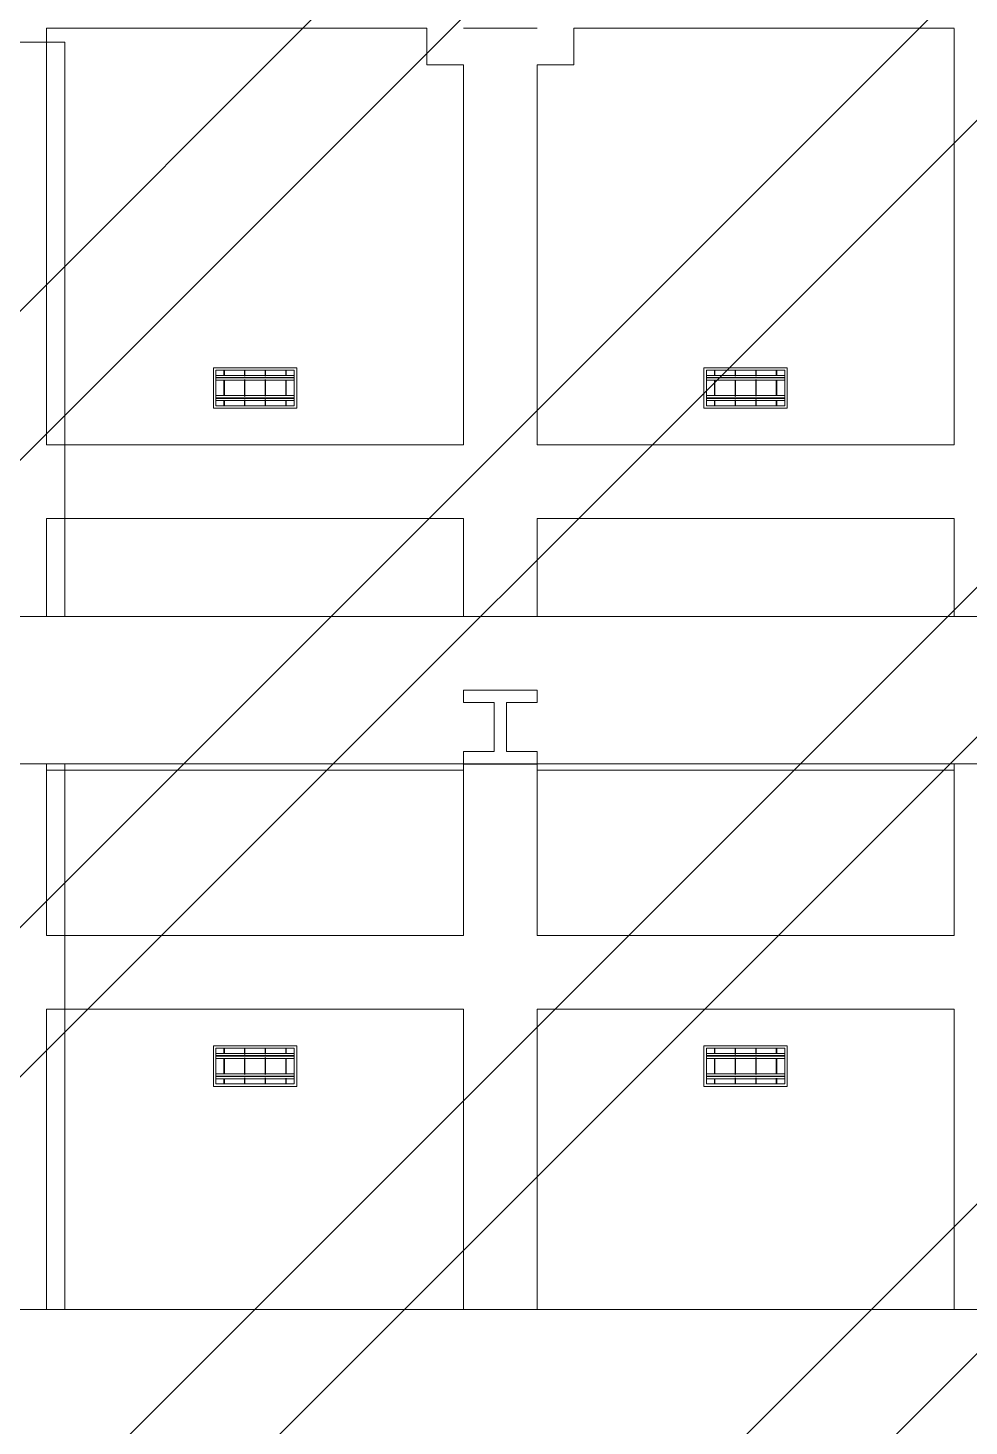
# Model space of a CAD drawing. Header units: millimetres. Extents: x -57519 to 497916, y -349472 to 446842.
# Drawn here: x 304802 to 308638, y 33857 to 39558 of the extents above; entities that cross this region are included whole.
import ezdxf

# ---------------------------------------------------------------- set-up
doc = ezdxf.new("R2010")
doc.units = ezdxf.units.MM
for name, color, linetype, lineweight in [('A-CLNG', 13, 'Continuous', 5), ('A-DETL-GENF', 92, 'Continuous', 5), ('A-FLOR', 192, 'Continuous', 5), ('A-GENM', 13, 'Continuous', 5), ('A-GLAZ-CURT', 52, 'Continuous', 20), ('E-LITE-EQPM', 33, 'Continuous', 5)]:
    doc.layers.add(name, color=color, linetype=linetype, lineweight=lineweight)

# ---------------------------------------------------------------- blocks, each defined once
blk = doc.blocks.new('System Panel - C4 Expanded Metal Mesh-16823586-SITE COVERAGE')
at = {"layer": 'A-GLAZ-CURT', "lineweight": 5}
for p, q in [((56114.3, 35857.5), (56114.3, 36531.5)), ((56114.3, 36531.5), (56189.3, 36531.5)), ((56189.3, 36531.5), (56114.3, 36531.5)), ((56114.3, 36531.5), (56114.3, 35857.5)), ((56189.3, 36531.5), (56954.3, 36531.5)), ((56954.3, 36531.5), (56189.3, 36531.5)), ((56954.3, 36531.5), (56964.3, 36531.5)), ((56964.3, 36531.5), (56954.3, 36531.5)), ((56964.3, 36531.5), (56974.3, 36531.5)), ((56974.3, 36531.5), (56964.3, 36531.5)), ((56974.3, 36531.5), (57664.3, 36531.5)), ((57664.3, 36531.5), (56974.3, 36531.5)), ((57664.3, 36531.5), (57814.3, 36531.5)), ((57814.3, 36531.5), (57664.3, 36531.5)), ((57814.3, 36531.5), (57814.3, 35857.5)), ((57814.3, 35857.5), (57814.3, 36531.5)), ((56189.3, 35857.5), (56114.3, 35857.5)), ((56114.3, 35857.5), (56189.3, 35857.5)), ((56954.3, 35857.5), (56189.3, 35857.5)), ((56189.3, 35857.5), (56954.3, 35857.5)), ((56964.3, 35857.5), (56954.3, 35857.5)), ((56954.3, 35857.5), (56964.3, 35857.5)), ((56974.3, 35857.5), (56964.3, 35857.5)), ((56964.3, 35857.5), (56974.3, 35857.5)), ((57664.3, 35857.5), (56974.3, 35857.5)), ((56974.3, 35857.5), (57664.3, 35857.5)), ((57814.3, 35857.5), (57664.3, 35857.5)), ((57664.3, 35857.5), (57814.3, 35857.5))]:
    blk.add_line(p, q, dxfattribs=at)
blk = doc.blocks.new('System Panel - C4 Expanded Metal Mesh-V133-SITE COVERAGE')
at = {"layer": 'A-GLAZ-CURT', "lineweight": 5}
for p, q in [((58114.3, 35857.5), (58114.3, 36531.5)), ((58114.3, 36531.5), (58264.3, 36531.5)), ((58264.3, 36531.5), (58114.3, 36531.5)), ((58114.3, 36531.5), (58114.3, 35857.5)), ((58264.3, 36531.5), (58954.3, 36531.5)), ((58954.3, 36531.5), (58264.3, 36531.5)), ((58954.3, 36531.5), (58964.3, 36531.5)), ((58964.3, 36531.5), (58954.3, 36531.5)), ((58964.3, 36531.5), (58974.3, 36531.5)), ((58974.3, 36531.5), (58964.3, 36531.5)), ((58974.3, 36531.5), (59814.3, 36531.5)), ((59814.3, 36531.5), (58974.3, 36531.5)), ((59814.3, 36531.5), (59814.3, 35857.5)), ((59814.3, 35857.5), (59814.3, 36531.5)), ((58264.3, 35857.5), (58114.3, 35857.5)), ((58114.3, 35857.5), (58264.3, 35857.5)), ((58954.3, 35857.5), (58264.3, 35857.5)), ((58264.3, 35857.5), (58954.3, 35857.5)), ((58964.3, 35857.5), (58954.3, 35857.5)), ((58954.3, 35857.5), (58964.3, 35857.5)), ((58974.3, 35857.5), (58964.3, 35857.5)), ((58964.3, 35857.5), (58974.3, 35857.5)), ((59814.3, 35857.5), (58974.3, 35857.5)), ((58974.3, 35857.5), (59814.3, 35857.5))]:
    blk.add_line(p, q, dxfattribs=at)
blk = doc.blocks.new('STRONG POINT - STRONG POINT-10257062-SITE COVERAGE')
at = {"layer": 'A-GENM'}
for p, q in [((150, 150.8), (-150, 150.8)), ((-150, 150.8), (150, 150.8)), ((150, 150), (-150, 150)), ((-150, 150), (-150, 100)), ((-150, 150), (150, 150)), ((150, 100), (150, 150)), ((-150, 100), (-25, 100)), ((-25, 100), (-25, -100)), ((25, -100), (25, 100)), ((25, 100), (150, 100)), ((-25, -100), (-150, -100)), ((-150, -100), (-150, -150)), ((150, -100), (25, -100)), ((150, -150), (150, -100)), ((-150, -150), (150, -150))]:
    blk.add_line(p, q, dxfattribs=at)
blk = doc.blocks.new('System Panel - C4 Expanded Metal Mesh-16823559-SITE COVERAGE')
at = {"layer": 'A-GLAZ-CURT', "lineweight": 5}
for p, q in [((58114.3, 37157.5), (58114.3, 37557.5)), ((58114.3, 37557.5), (58264.3, 37557.5)), ((58264.3, 37557.5), (58114.3, 37557.5)), ((58114.3, 37557.5), (58114.3, 37157.5)), ((58264.3, 37557.5), (58954.3, 37557.5)), ((58954.3, 37557.5), (58264.3, 37557.5)), ((58954.3, 37557.5), (58964.3, 37557.5)), ((58964.3, 37557.5), (58954.3, 37557.5)), ((58964.3, 37557.5), (58974.3, 37557.5)), ((58974.3, 37557.5), (58964.3, 37557.5)), ((58974.3, 37557.5), (59814.3, 37557.5)), ((59814.3, 37557.5), (58974.3, 37557.5)), ((59814.3, 37557.5), (59814.3, 37157.5)), ((59814.3, 37157.5), (59814.3, 37557.5))]:
    blk.add_line(p, q, dxfattribs=at)
blk = doc.blocks.new('System Panel - C4 Expanded Metal Mesh-V395-SITE COVERAGE')
at = {"layer": 'A-GLAZ-CURT', "lineweight": 5}
for p, q in [((56114.3, 37157.5), (56114.3, 37557.5)), ((56114.3, 37557.5), (56189.3, 37557.5)), ((56189.3, 37557.5), (56114.3, 37557.5)), ((56114.3, 37557.5), (56114.3, 37157.5)), ((56189.3, 37557.5), (56954.3, 37557.5)), ((56954.3, 37557.5), (56189.3, 37557.5)), ((56954.3, 37557.5), (56964.3, 37557.5)), ((56964.3, 37557.5), (56954.3, 37557.5)), ((56964.3, 37557.5), (56974.3, 37557.5)), ((56974.3, 37557.5), (56964.3, 37557.5)), ((56974.3, 37557.5), (57664.3, 37557.5)), ((57664.3, 37557.5), (56974.3, 37557.5)), ((57664.3, 37557.5), (57814.3, 37557.5)), ((57814.3, 37557.5), (57664.3, 37557.5)), ((57814.3, 37557.5), (57814.3, 37157.5)), ((57814.3, 37157.5), (57814.3, 37557.5))]:
    blk.add_line(p, q, dxfattribs=at)
blk = doc.blocks.new('DLN_LED Office Lighting_339 x 165mm_ - DLN_LED Office Lighting_339 x 165mm_-V481-SITE COVERAGE')
at = {"layer": 'E-LITE-EQPM'}
for p, q in [((170, 82.5), (-170, 82.5)), ((-170, 82.5), (-170, -82.5)), ((-170, -82.5), (-170, 82.5)), ((-170, 82.5), (170, 82.5)), ((-170, -82.5), (-170, 82.5)), ((-170, 82.5), (-170, -82.5)), ((-170, 82.5), (170, 82.5)), ((170, 82.5), (-170, 82.5)), ((-160, 49.9), (-160, 72.5)), ((-127, 72.5), (-160, 72.5)), ((-160, 72.5), (-160, -72.5)), ((160, 72.5), (-160, 72.5)), ((-127, 72.5), (-125, 72.5)), ((-125, 72.5), (-127, 72.5)), ((-127, 72.5), (-127, 49.7)), ((-127, 49.7), (-127, 72.5)), ((-125, 49.7), (-125, 72.5)), ((-125, 49.7), (-125, 72.5)), ((-43, 72.5), (-125, 72.5)), ((-43, 72.5), (-41, 72.5)), ((-41, 72.5), (-43, 72.5)), ((-43, 72.5), (-43, 47.6)), ((-43, 47.6), (-43, 72.5)), ((-41, 47.6), (-41, 72.5)), ((-41, 47.6), (-41, 72.5)), ((41, 72.5), (-41, 72.5)), ((41, 72.5), (43, 72.5)), ((43, 72.5), (41, 72.5)), ((41, 72.5), (41, 48.3)), ((41, 48.3), (41, 72.5)), ((43, 48.3), (43, 72.5)), ((43, 48.3), (43, 72.5)), ((125, 72.5), (43, 72.5)), ((125, 72.5), (127, 72.5)), ((127, 72.5), (125, 72.5)), ((125, 72.5), (125, 49.9)), ((125, 49.9), (125, 72.5)), ((127, 49.9), (127, 72.5)), ((127, 49.9), (127, 72.5)), ((160, 72.5), (127, 72.5)), ((160, 72.5), (160, 49.9)), ((160, -72.5), (160, 72.5)), ((170, -82.5), (170, 82.5)), ((170, 82.5), (170, -82.5)), ((170, 82.5), (170, -82.5)), ((170, -82.5), (170, 82.5)), ((160, 51.3), (-160, 51.3)), ((-160, 48.3), (-160, 51.3)), ((-160, 51.3), (-160, 50.9)), ((-160, 50.9), (-160, 36.3)), ((-160, 46.3), (-160, 48.3)), ((-160, 31.6), (-160, 46.3)), ((-160, 41), (-160, 43)), ((-160, 43), (-160, 41)), ((160, 43), (-160, 43)), ((-127, 43), (-160, 43)), ((-160, 41), (-129.1, 41)), ((160, 41), (-160, 41)), ((-160, 36.3), (-160, 31.6)), ((-160, -32.6), (-160, 32.6)), ((-160, 31.3), (-160, 31.6)), ((-160, 31.6), (-160, 31.3)), ((-160, 31.3), (160, 31.3)), ((-127, 32.6), (-127, -32.8)), ((-127, -32.8), (-127, 32.6)), ((-43, 43), (-125, 43)), ((-125, 41), (-43, 41)), ((-125, -32.8), (-125, 32.6)), ((-125, -32.8), (-125, 32.6)), ((-43, 34.2), (-43, -34.9)), ((-43, -34.9), (-43, 34.2)), ((41, 43), (-41, 43)), ((-41, 41), (41, 41)), ((-41, -34.9), (-41, 34.2)), ((-41, -34.9), (-41, 34.2)), ((41, 34.9), (41, -34.2)), ((41, -34.2), (41, 34.9)), ((125, 43), (43, 43)), ((43, 41), (125, 41)), ((43, -34.2), (43, 34.9)), ((43, -34.2), (43, 34.9)), ((125, 32.8), (125, -32.6)), ((125, -32.6), (125, 32.8)), ((160, 43), (127, 43)), ((127, 41), (160, 41)), ((127, -32.6), (127, 32.8)), ((127, -32.6), (127, 32.8)), ((160, 50.9), (160, 51.3)), ((160, 51.3), (160, 49.9)), ((160, 31.6), (160, 50.9)), ((160, 49.9), (160, 38.7)), ((160, 41), (160, 43)), ((160, 43), (160, 41)), ((160, 38.7), (160, 31.3)), ((160, 32.6), (160, -32.6)), ((160, 31.3), (160, 31.6)), ((160, -31.3), (-160, -31.3)), ((-160, -38.7), (-160, -31.3)), ((-160, -31.3), (-160, -31.6)), ((-160, -31.6), (-160, -49.9)), ((-160, -41.3), (-160, -38.7)), ((-160, -43), (-160, -41)), ((-160, -41), (-160, -43)), ((160, -41), (-160, -41)), ((-127, -41), (-160, -41)), ((-160, -43.8), (-160, -41.3)), ((-160, -43), (-127, -43)), ((160, -43), (-160, -43)), ((-160, -46.3), (-160, -43.8)), ((-160, -51.3), (-160, -46.3)), ((-160, -49.9), (-160, -50.9)), ((-160, -72.5), (-160, -49.9)), ((-160, -50.9), (-160, -51.3)), ((-160, -51.3), (160, -51.3)), ((-127, -49.9), (-127, -72.5)), ((-127, -72.5), (-127, -49.9)), ((-43, -41), (-125, -41)), ((-125, -43), (-43, -43)), ((-125, -72.5), (-125, -49.9)), ((-125, -72.5), (-125, -49.9)), ((-43, -48.3), (-43, -72.5)), ((-43, -72.5), (-43, -48.3)), ((41, -41), (-41, -41)), ((-41, -43), (41, -43)), ((-41, -72.5), (-41, -48.3)), ((-41, -72.5), (-41, -48.3)), ((41, -47.6), (41, -72.5)), ((41, -72.5), (41, -47.6)), ((125, -41), (43, -41)), ((43, -43), (125, -43)), ((43, -72.5), (43, -47.6)), ((43, -72.5), (43, -47.6)), ((125, -49.7), (125, -72.5)), ((125, -72.5), (125, -49.7)), ((127, -43), (160, -43)), ((127, -72.5), (127, -49.7)), ((127, -72.5), (127, -49.7)), ((160, -41), (129.1, -41)), ((160, -31.6), (160, -31.3)), ((160, -31.3), (160, -31.6)), ((160, -50.9), (160, -31.6)), ((160, -31.6), (160, -32.6)), ((160, -32.6), (160, -38.7)), ((160, -38.7), (160, -41.3)), ((160, -43), (160, -41)), ((160, -41), (160, -43)), ((160, -41.3), (160, -46.3)), ((160, -46.3), (160, -48.3)), ((160, -48.3), (160, -51.3)), ((160, -49.9), (160, -72.5)), ((160, -51.3), (160, -50.9)), ((-170, -82.5), (170, -82.5)), ((170, -82.5), (-170, -82.5)), ((170, -82.5), (-170, -82.5)), ((-170, -82.5), (170, -82.5)), ((-127, -72.5), (-160, -72.5)), ((-160, -72.5), (160, -72.5)), ((-127, -72.5), (-125, -72.5)), ((-125, -72.5), (-127, -72.5)), ((-43, -72.5), (-125, -72.5)), ((-43, -72.5), (-41, -72.5)), ((-41, -72.5), (-43, -72.5)), ((41, -72.5), (-41, -72.5)), ((41, -72.5), (43, -72.5)), ((43, -72.5), (41, -72.5)), ((125, -72.5), (43, -72.5)), ((125, -72.5), (127, -72.5)), ((127, -72.5), (125, -72.5)), ((160, -72.5), (127, -72.5))]:
    blk.add_line(p, q, dxfattribs=at)
blk = doc.blocks.new('DLN_LED Office Lighting_339 x 165mm_ - DLN_LED Office Lighting_339 x 165mm_-V482-SITE COVERAGE')
at = {"layer": 'E-LITE-EQPM'}
for p, q in [((170, 82.5), (-170, 82.5)), ((-170, 82.5), (-170, -82.5)), ((-170, -82.5), (-170, 82.5)), ((-170, 82.5), (170, 82.5)), ((-170, -82.5), (-170, 82.5)), ((-170, 82.5), (-170, -82.5)), ((-170, 82.5), (170, 82.5)), ((170, 82.5), (-170, 82.5)), ((-160, 49.9), (-160, 72.5)), ((-127, 72.5), (-160, 72.5)), ((-160, 72.5), (-160, -72.5)), ((160, 72.5), (-160, 72.5)), ((-127, 72.5), (-125, 72.5)), ((-125, 72.5), (-127, 72.5)), ((-127, 72.5), (-127, 49.7)), ((-127, 49.7), (-127, 72.5)), ((-125, 49.7), (-125, 72.5)), ((-125, 49.7), (-125, 72.5)), ((-43, 72.5), (-125, 72.5)), ((-43, 72.5), (-41, 72.5)), ((-41, 72.5), (-43, 72.5)), ((-43, 72.5), (-43, 47.6)), ((-43, 47.6), (-43, 72.5)), ((-41, 47.6), (-41, 72.5)), ((-41, 47.6), (-41, 72.5)), ((41, 72.5), (-41, 72.5)), ((41, 72.5), (43, 72.5)), ((43, 72.5), (41, 72.5)), ((41, 72.5), (41, 48.3)), ((41, 48.3), (41, 72.5)), ((43, 48.3), (43, 72.5)), ((43, 48.3), (43, 72.5)), ((125, 72.5), (43, 72.5)), ((125, 72.5), (127, 72.5)), ((127, 72.5), (125, 72.5)), ((125, 72.5), (125, 49.9)), ((125, 49.9), (125, 72.5)), ((127, 49.9), (127, 72.5)), ((127, 49.9), (127, 72.5)), ((160, 72.5), (127, 72.5)), ((160, 72.5), (160, 49.9)), ((160, -72.5), (160, 72.5)), ((170, -82.5), (170, 82.5)), ((170, 82.5), (170, -82.5)), ((170, 82.5), (170, -82.5)), ((170, -82.5), (170, 82.5)), ((160, 51.3), (-160, 51.3)), ((-160, 48.3), (-160, 51.3)), ((-160, 51.3), (-160, 50.9)), ((-160, 50.9), (-160, 31.6)), ((-160, 46.3), (-160, 48.3)), ((-160, 36.3), (-160, 46.3)), ((-160, 41), (-160, 43)), ((-160, 43), (-160, 41)), ((160, 43), (-160, 43)), ((-127, 43), (-160, 43)), ((-160, 41), (-129.1, 41)), ((160, 41), (-160, 41)), ((-160, 32.6), (-160, 36.3)), ((-160, 31.3), (-160, 32.6)), ((-160, -32.6), (-160, 32.6)), ((-160, 31.6), (-160, 31.3)), ((-160, 31.3), (160, 31.3)), ((-127, 32.6), (-127, -32.8)), ((-127, -32.8), (-127, 32.6)), ((-43, 43), (-125, 43)), ((-125, 41), (-43, 41)), ((-125, -32.8), (-125, 32.6)), ((-125, -32.8), (-125, 32.6)), ((-43, 30.6), (-43, -34.9)), ((-43, -34.9), (-43, 30.6)), ((41, 43), (-41, 43)), ((-41, 41), (41, 41)), ((-41, -34.9), (-41, 31.3)), ((-41, -34.9), (-41, 31.3)), ((41, 34.9), (41, -34.2)), ((41, -34.2), (41, 34.9)), ((125, 43), (43, 43)), ((43, 41), (125, 41)), ((43, -34.2), (43, 34.9)), ((43, -34.2), (43, 34.9)), ((125, 32.8), (125, -32.6)), ((125, -32.6), (125, 32.8)), ((160, 43), (127, 43)), ((127, 41), (160, 41)), ((127, -32.6), (127, 32.8)), ((127, -32.6), (127, 32.8)), ((160, 50.9), (160, 51.3)), ((160, 51.3), (160, 50.9)), ((160, 49.9), (160, 50.9)), ((160, 50.9), (160, 46.3)), ((160, 48.3), (160, 49.9)), ((160, 41.3), (160, 48.3)), ((160, 46.3), (160, 43.8)), ((160, 43.8), (160, 38.7)), ((160, 41), (160, 43)), ((160, 43), (160, 41)), ((160, 36.3), (160, 41.3)), ((160, 38.7), (160, 36.3)), ((160, 34.2), (160, 36.3)), ((160, 36.3), (160, 34.2)), ((160, 31.6), (160, 34.2)), ((160, 34.2), (160, 31.3)), ((160, 32.6), (160, -32.6)), ((160, 31.3), (160, 31.6)), ((160, -31.3), (-160, -31.3)), ((-160, -31.6), (-160, -31.3)), ((-160, -31.3), (-160, -31.6)), ((-160, -34.2), (-160, -31.6)), ((-160, -31.6), (-160, -34.2)), ((-160, -36.3), (-160, -34.2)), ((-160, -34.2), (-160, -49.9)), ((-160, -41.3), (-160, -36.3)), ((-160, -43), (-160, -41)), ((-160, -41), (-160, -43)), ((160, -41), (-160, -41)), ((-127, -41), (-160, -41)), ((-160, -43.8), (-160, -41.3)), ((-160, -43), (-127, -43)), ((160, -43), (-160, -43)), ((-160, -46.3), (-160, -43.8)), ((-160, -49.9), (-160, -46.3)), ((-160, -50.9), (-160, -49.9)), ((-160, -49.9), (-160, -50.9)), ((-160, -72.5), (-160, -49.9)), ((-160, -51.3), (-160, -50.9)), ((-160, -50.9), (-160, -51.3)), ((-160, -51.3), (160, -51.3)), ((-127, -49.9), (-127, -72.5)), ((-127, -72.5), (-127, -49.9)), ((-43, -41), (-125, -41)), ((-125, -43), (-43, -43)), ((-125, -72.5), (-125, -49.9)), ((-125, -72.5), (-125, -49.9)), ((-43, -48.3), (-43, -72.5)), ((-43, -72.5), (-43, -48.3)), ((41, -41), (-41, -41)), ((-41, -43), (41, -43)), ((-41, -72.5), (-41, -48.3)), ((-41, -72.5), (-41, -48.3)), ((41, -47.6), (41, -72.5)), ((41, -72.5), (41, -47.6)), ((125, -41), (43, -41)), ((43, -43), (125, -43)), ((43, -72.5), (43, -47.6)), ((43, -72.5), (43, -47.6)), ((125, -49.7), (125, -72.5)), ((125, -72.5), (125, -49.7)), ((127, -43), (160, -43)), ((127, -72.5), (127, -49.7)), ((127, -72.5), (127, -49.7)), ((160, -41), (129.1, -41)), ((160, -31.6), (160, -31.3)), ((160, -31.3), (160, -31.6)), ((160, -34.2), (160, -31.6)), ((160, -31.6), (160, -36.3)), ((160, -38.7), (160, -34.2)), ((160, -36.3), (160, -41.3)), ((160, -41.3), (160, -38.7)), ((160, -43), (160, -41)), ((160, -41), (160, -43)), ((160, -46.3), (160, -41.3)), ((160, -41.3), (160, -43.8)), ((160, -43.8), (160, -46.3)), ((160, -49.9), (160, -46.3)), ((160, -46.3), (160, -50.9)), ((160, -50.9), (160, -49.9)), ((160, -49.9), (160, -72.5)), ((160, -51.3), (160, -50.9)), ((160, -50.9), (160, -51.3)), ((-170, -82.5), (170, -82.5)), ((170, -82.5), (-170, -82.5)), ((170, -82.5), (-170, -82.5)), ((-170, -82.5), (170, -82.5)), ((-127, -72.5), (-160, -72.5)), ((-160, -72.5), (160, -72.5)), ((-127, -72.5), (-125, -72.5)), ((-125, -72.5), (-127, -72.5)), ((-43, -72.5), (-125, -72.5)), ((-43, -72.5), (-41, -72.5)), ((-41, -72.5), (-43, -72.5)), ((41, -72.5), (-41, -72.5)), ((41, -72.5), (43, -72.5)), ((43, -72.5), (41, -72.5)), ((125, -72.5), (43, -72.5)), ((125, -72.5), (127, -72.5)), ((127, -72.5), (125, -72.5)), ((160, -72.5), (127, -72.5))]:
    blk.add_line(p, q, dxfattribs=at)
blk = doc.blocks.new('DLN_LED Office Lighting_339 x 165mm_ - DLN_LED Office Lighting_339 x 165mm_-V485-SITE COVERAGE')
at = {"layer": 'E-LITE-EQPM'}
for p, q in [((170, 82.5), (-170, 82.5)), ((-170, 82.5), (-170, -82.5)), ((-170, -82.5), (-170, 82.5)), ((-170, 82.5), (170, 82.5)), ((-170, -82.5), (-170, 82.5)), ((-170, 82.5), (-170, -82.5)), ((-170, 82.5), (170, 82.5)), ((170, 82.5), (-170, 82.5)), ((-160, 49.9), (-160, 72.5)), ((-127, 72.5), (-160, 72.5)), ((-160, 72.5), (-160, -72.5)), ((160, 72.5), (-160, 72.5)), ((-127, 72.5), (-125, 72.5)), ((-125, 72.5), (-127, 72.5)), ((-127, 72.5), (-127, 49.7)), ((-127, 49.7), (-127, 72.5)), ((-125, 49.7), (-125, 72.5)), ((-125, 49.7), (-125, 72.5)), ((-43, 72.5), (-125, 72.5)), ((-43, 72.5), (-41, 72.5)), ((-41, 72.5), (-43, 72.5)), ((-43, 72.5), (-43, 47.6)), ((-43, 47.6), (-43, 72.5)), ((-41, 47.6), (-41, 72.5)), ((-41, 47.6), (-41, 72.5)), ((41, 72.5), (-41, 72.5)), ((41, 72.5), (43, 72.5)), ((43, 72.5), (41, 72.5)), ((41, 72.5), (41, 48.3)), ((41, 48.3), (41, 72.5)), ((43, 48.3), (43, 72.5)), ((43, 48.3), (43, 72.5)), ((125, 72.5), (43, 72.5)), ((125, 72.5), (127, 72.5)), ((127, 72.5), (125, 72.5)), ((125, 72.5), (125, 49.9)), ((125, 49.9), (125, 72.5)), ((127, 49.9), (127, 72.5)), ((127, 49.9), (127, 72.5)), ((160, 72.5), (127, 72.5)), ((160, 72.5), (160, 49.9)), ((160, -72.5), (160, 72.5)), ((170, -82.5), (170, 82.5)), ((170, 82.5), (170, -82.5)), ((170, 82.5), (170, -82.5)), ((170, -82.5), (170, 82.5)), ((160, 51.3), (-160, 51.3)), ((-160, 49.9), (-160, 51.3)), ((-160, 51.3), (-160, 50.9)), ((-160, 50.9), (-160, 49.9)), ((-160, 48.3), (-160, 49.9)), ((-160, 49.9), (-160, 46.3)), ((-160, 43.8), (-160, 48.3)), ((-160, 46.3), (-160, 43.8)), ((-160, 38.7), (-160, 43.8)), ((-160, 43.8), (-160, 38.7)), ((-160, 41), (-160, 43)), ((-160, 43), (-160, 41)), ((160, 43), (-160, 43)), ((-127, 43), (-160, 43)), ((-160, 41), (-129.1, 41)), ((160, 41), (-160, 41)), ((-160, 36.3), (-160, 38.7)), ((-160, 38.7), (-160, 36.3)), ((-160, 34.2), (-160, 36.3)), ((-160, 36.3), (-160, 34.2)), ((-160, 31.3), (-160, 34.2)), ((-160, 34.2), (-160, 32.6)), ((-160, 32.6), (-160, 31.6)), ((-160, -32.6), (-160, 32.6)), ((-160, 31.6), (-160, 31.3)), ((-160, 31.3), (160, 31.3)), ((-127, 32.6), (-127, -32.8)), ((-127, -32.8), (-127, 32.6)), ((-43, 43), (-125, 43)), ((-125, 41), (-43, 41)), ((-125, -32.8), (-125, 32.6)), ((-125, -32.8), (-125, 32.6)), ((-43, 34.2), (-43, -34.9)), ((-43, -34.9), (-43, 34.2)), ((41, 43), (-41, 43)), ((-41, 41), (41, 41)), ((-41, -34.9), (-41, 34.2)), ((-41, -34.9), (-41, 34.2)), ((41, 34.9), (41, -34.2)), ((41, -34.2), (41, 34.9)), ((125, 43), (43, 43)), ((43, 41), (125, 41)), ((43, -34.2), (43, 34.9)), ((43, -34.2), (43, 34.9)), ((125, 32.8), (125, -32.6)), ((125, -32.6), (125, 32.8)), ((160, 43), (127, 43)), ((127, 41), (160, 41)), ((127, -32.6), (127, 32.8)), ((127, -32.6), (127, 32.8)), ((160, 50.9), (160, 51.3)), ((160, 51.3), (160, 49.9)), ((160, 49.9), (160, 50.9)), ((160, 43.8), (160, 49.9)), ((160, 49.9), (160, 46.3)), ((160, 46.3), (160, 43.8)), ((160, 41.3), (160, 43.8)), ((160, 43.8), (160, 41.3)), ((160, 41), (160, 43)), ((160, 43), (160, 41)), ((160, 38.7), (160, 41.3)), ((160, 41.3), (160, 38.7)), ((160, 36.3), (160, 38.7)), ((160, 38.7), (160, 32.6)), ((160, 34.2), (160, 36.3)), ((160, 32.6), (160, 34.2)), ((160, 31.6), (160, 32.6)), ((160, 32.6), (160, 31.3)), ((160, 32.6), (160, -32.6)), ((160, 31.3), (160, 31.6)), ((160, -31.3), (-160, -31.3)), ((-160, -34.2), (-160, -31.3)), ((-160, -31.3), (-160, -31.6)), ((-160, -31.6), (-160, -41.3)), ((-160, -36.3), (-160, -34.2)), ((-160, -38.7), (-160, -36.3)), ((-160, -41.3), (-160, -38.7)), ((-160, -43), (-160, -41)), ((-160, -41), (-160, -43)), ((160, -41), (-160, -41)), ((-127, -41), (-160, -41)), ((-160, -43.8), (-160, -41.3)), ((-160, -41.3), (-160, -48.3)), ((-160, -43), (-127, -43)), ((160, -43), (-160, -43)), ((-160, -46.3), (-160, -43.8)), ((-160, -48.3), (-160, -46.3)), ((-160, -49.9), (-160, -48.3)), ((-160, -48.3), (-160, -50.9)), ((-160, -50.9), (-160, -49.9)), ((-160, -72.5), (-160, -49.9)), ((-160, -51.3), (-160, -50.9)), ((-160, -50.9), (-160, -51.3)), ((-160, -51.3), (160, -51.3)), ((-127, -49.9), (-127, -72.5)), ((-127, -72.5), (-127, -49.9)), ((-43, -41), (-125, -41)), ((-125, -43), (-43, -43)), ((-125, -72.5), (-125, -49.9)), ((-125, -72.5), (-125, -49.9)), ((-43, -48.3), (-43, -72.5)), ((-43, -72.5), (-43, -48.3)), ((41, -41), (-41, -41)), ((-41, -43), (41, -43)), ((-41, -72.5), (-41, -48.3)), ((-41, -72.5), (-41, -48.3)), ((41, -47.6), (41, -72.5)), ((41, -72.5), (41, -47.6)), ((125, -41), (43, -41)), ((43, -43), (125, -43)), ((43, -72.5), (43, -47.6)), ((43, -72.5), (43, -47.6)), ((125, -49.7), (125, -72.5)), ((125, -72.5), (125, -49.7)), ((127, -43), (160, -43)), ((127, -72.5), (127, -49.7)), ((127, -72.5), (127, -49.7)), ((160, -41), (129.1, -41)), ((160, -31.6), (160, -31.3)), ((160, -31.3), (160, -31.6)), ((160, -32.6), (160, -31.6)), ((160, -31.6), (160, -32.6)), ((160, -38.7), (160, -32.6)), ((160, -32.6), (160, -34.2)), ((160, -34.2), (160, -38.7)), ((160, -41.3), (160, -38.7)), ((160, -38.7), (160, -46.3)), ((160, -43), (160, -41)), ((160, -41), (160, -43)), ((160, -46.3), (160, -41.3)), ((160, -49.9), (160, -46.3)), ((160, -46.3), (160, -50.9)), ((160, -50.9), (160, -49.9)), ((160, -49.9), (160, -72.5)), ((160, -51.3), (160, -50.9)), ((160, -50.9), (160, -51.3)), ((-170, -82.5), (170, -82.5)), ((170, -82.5), (-170, -82.5)), ((170, -82.5), (-170, -82.5)), ((-170, -82.5), (170, -82.5)), ((-127, -72.5), (-160, -72.5)), ((-160, -72.5), (160, -72.5)), ((-127, -72.5), (-125, -72.5)), ((-125, -72.5), (-127, -72.5)), ((-43, -72.5), (-125, -72.5)), ((-43, -72.5), (-41, -72.5)), ((-41, -72.5), (-43, -72.5)), ((41, -72.5), (-41, -72.5)), ((41, -72.5), (43, -72.5)), ((43, -72.5), (41, -72.5)), ((125, -72.5), (43, -72.5)), ((125, -72.5), (127, -72.5)), ((127, -72.5), (125, -72.5)), ((160, -72.5), (127, -72.5))]:
    blk.add_line(p, q, dxfattribs=at)
blk = doc.blocks.new('DLN_LED Office Lighting_339 x 165mm_ - DLN_LED Office Lighting_339 x 165mm_-V486-SITE COVERAGE')
at = {"layer": 'E-LITE-EQPM'}
for p, q in [((170, 82.5), (-170, 82.5)), ((-170, 82.5), (-170, -82.5)), ((-170, -82.5), (-170, 82.5)), ((-170, 82.5), (170, 82.5)), ((-170, -82.5), (-170, 82.5)), ((-170, 82.5), (-170, -82.5)), ((-170, 82.5), (170, 82.5)), ((170, 82.5), (-170, 82.5)), ((-160, 49.9), (-160, 72.5)), ((-127, 72.5), (-160, 72.5)), ((-160, 72.5), (-160, -72.5)), ((160, 72.5), (-160, 72.5)), ((-127, 72.5), (-125, 72.5)), ((-125, 72.5), (-127, 72.5)), ((-127, 72.5), (-127, 49.7)), ((-127, 49.7), (-127, 72.5)), ((-125, 49.7), (-125, 72.5)), ((-125, 49.7), (-125, 72.5)), ((-43, 72.5), (-125, 72.5)), ((-43, 72.5), (-41, 72.5)), ((-41, 72.5), (-43, 72.5)), ((-43, 72.5), (-43, 47.6)), ((-43, 47.6), (-43, 72.5)), ((-41, 47.6), (-41, 72.5)), ((-41, 47.6), (-41, 72.5)), ((41, 72.5), (-41, 72.5)), ((41, 72.5), (43, 72.5)), ((43, 72.5), (41, 72.5)), ((41, 72.5), (41, 48.3)), ((41, 48.3), (41, 72.5)), ((43, 48.3), (43, 72.5)), ((43, 48.3), (43, 72.5)), ((125, 72.5), (43, 72.5)), ((125, 72.5), (127, 72.5)), ((127, 72.5), (125, 72.5)), ((125, 72.5), (125, 49.9)), ((125, 49.9), (125, 72.5)), ((127, 49.9), (127, 72.5)), ((127, 49.9), (127, 72.5)), ((160, 72.5), (127, 72.5)), ((160, 72.5), (160, 49.9)), ((160, -72.5), (160, 72.5)), ((170, -82.5), (170, 82.5)), ((170, 82.5), (170, -82.5)), ((170, 82.5), (170, -82.5)), ((170, -82.5), (170, 82.5)), ((160, 51.3), (-160, 51.3)), ((-160, 49.9), (-160, 51.3)), ((-160, 51.3), (-160, 50.9)), ((-160, 50.9), (-160, 49.9)), ((-160, 48.3), (-160, 49.9)), ((-160, 49.9), (-160, 46.3)), ((-160, 36.3), (-160, 48.3)), ((-160, 46.3), (-160, 43.8)), ((-160, 43.8), (-160, 41.3)), ((-160, 41), (-160, 43)), ((-160, 43), (-160, 41)), ((160, 43), (-160, 43)), ((-127, 43), (-160, 43)), ((-160, 41.3), (-160, 38.7)), ((-160, 41), (-129.1, 41)), ((160, 41), (-160, 41)), ((-160, 38.7), (-160, 36.3)), ((-160, 32.6), (-160, 36.3)), ((-160, 36.3), (-160, 32.6)), ((-160, 31.6), (-160, 32.6)), ((-160, 32.6), (-160, 31.6)), ((-160, -32.6), (-160, 32.6)), ((-160, 31.3), (-160, 31.6)), ((-160, 31.6), (-160, 31.3)), ((-160, 31.3), (160, 31.3)), ((-127, 32.6), (-127, -32.8)), ((-127, -32.8), (-127, 32.6)), ((-43, 43), (-125, 43)), ((-125, 41), (-43, 41)), ((-125, -32.8), (-125, 32.6)), ((-125, -32.8), (-125, 32.6)), ((-43, 34.2), (-43, -34.9)), ((-43, -34.9), (-43, 34.2)), ((41, 43), (-41, 43)), ((-41, 41), (41, 41)), ((-41, -34.9), (-41, 34.2)), ((-41, -34.9), (-41, 34.2)), ((41, 34.9), (41, -34.2)), ((41, -34.2), (41, 34.9)), ((125, 43), (43, 43)), ((43, 41), (125, 41)), ((43, -34.2), (43, 34.9)), ((43, -34.2), (43, 34.9)), ((125, 32.8), (125, -32.6)), ((125, -32.6), (125, 32.8)), ((160, 43), (127, 43)), ((127, 41), (160, 41)), ((127, -32.6), (127, 32.8)), ((127, -32.6), (127, 32.8)), ((160, 50.9), (160, 51.3)), ((160, 51.3), (160, 50.9)), ((160, 43.8), (160, 50.9)), ((160, 50.9), (160, 49.9)), ((160, 49.9), (160, 48.3)), ((160, 48.3), (160, 31.3)), ((160, 38.7), (160, 43.8)), ((160, 41), (160, 43)), ((160, 43), (160, 41)), ((160, 31.6), (160, 38.7)), ((160, 32.6), (160, -32.6)), ((160, 31.3), (160, 31.6)), ((160, -31.3), (-160, -31.3)), ((-160, -32.6), (-160, -31.3)), ((-160, -31.3), (-160, -31.6)), ((-160, -31.6), (-160, -32.6)), ((-160, -36.3), (-160, -32.6)), ((-160, -32.6), (-160, -36.3)), ((-160, -38.7), (-160, -36.3)), ((-160, -36.3), (-160, -38.7)), ((-160, -41.3), (-160, -38.7)), ((-160, -38.7), (-160, -46.3)), ((-160, -43), (-160, -41)), ((-160, -41), (-160, -43)), ((160, -41), (-160, -41)), ((-127, -41), (-160, -41)), ((-160, -43.8), (-160, -41.3)), ((-160, -43), (-127, -43)), ((160, -43), (-160, -43)), ((-160, -46.3), (-160, -43.8)), ((-160, -48.3), (-160, -46.3)), ((-160, -46.3), (-160, -48.3)), ((-160, -51.3), (-160, -48.3)), ((-160, -48.3), (-160, -49.9)), ((-160, -49.9), (-160, -50.9)), ((-160, -72.5), (-160, -49.9)), ((-160, -50.9), (-160, -51.3)), ((-160, -51.3), (160, -51.3)), ((-127, -49.9), (-127, -72.5)), ((-127, -72.5), (-127, -49.9)), ((-43, -41), (-125, -41)), ((-125, -43), (-43, -43)), ((-125, -72.5), (-125, -49.9)), ((-125, -72.5), (-125, -49.9)), ((-43, -48.3), (-43, -72.5)), ((-43, -72.5), (-43, -48.3)), ((41, -41), (-41, -41)), ((-41, -43), (41, -43)), ((-41, -72.5), (-41, -48.3)), ((-41, -72.5), (-41, -48.3)), ((41, -47.6), (41, -72.5)), ((41, -72.5), (41, -47.6)), ((125, -41), (43, -41)), ((43, -43), (125, -43)), ((43, -72.5), (43, -47.6)), ((43, -72.5), (43, -47.6)), ((125, -49.7), (125, -72.5)), ((125, -72.5), (125, -49.7)), ((127, -43), (160, -43)), ((127, -72.5), (127, -49.7)), ((127, -72.5), (127, -49.7)), ((160, -41), (129.1, -41)), ((160, -31.6), (160, -31.3)), ((160, -31.3), (160, -36.3)), ((160, -41.3), (160, -31.6)), ((160, -36.3), (160, -43.8)), ((160, -43), (160, -41)), ((160, -41), (160, -43)), ((160, -50.9), (160, -41.3)), ((160, -43.8), (160, -49.9)), ((160, -49.9), (160, -51.3)), ((160, -49.9), (160, -72.5)), ((160, -51.3), (160, -50.9)), ((-170, -82.5), (170, -82.5)), ((170, -82.5), (-170, -82.5)), ((170, -82.5), (-170, -82.5)), ((-170, -82.5), (170, -82.5)), ((-127, -72.5), (-160, -72.5)), ((-160, -72.5), (160, -72.5)), ((-127, -72.5), (-125, -72.5)), ((-125, -72.5), (-127, -72.5)), ((-43, -72.5), (-125, -72.5)), ((-43, -72.5), (-41, -72.5)), ((-41, -72.5), (-43, -72.5)), ((41, -72.5), (-41, -72.5)), ((41, -72.5), (43, -72.5)), ((43, -72.5), (41, -72.5)), ((125, -72.5), (43, -72.5)), ((125, -72.5), (127, -72.5)), ((127, -72.5), (125, -72.5)), ((160, -72.5), (127, -72.5))]:
    blk.add_line(p, q, dxfattribs=at)

msp = doc.modelspace()

# ---------------------------------------------------------------- hatches: boundary and pattern name
at = {"layer": 'A-DETL-GENF'}
h = msp.add_hatch(dxfattribs=at)
h.set_pattern_fill('FP_40', color=250, style=0, pattern_type=2)
h.set_pattern_definition([(45, (248763.4, 0), (-1257.236, 1257.236), []), (45, (248763.4, 1905), (-1257.236, 1257.236), [])])
h.paths.add_polyline_path([(325750.1, -8642.5), (328562.7, -8642.5), (328562.7, 4657.5), (341312.7, 4657.5), (341312.7, 30557.5), (342712.7, 30557.5), (342712.7, 48907.7), (339962.7, 48907.7), (339962.7, 52157.5), (338962.7, 52157.5), (338962.7, 53757.5), (297512.7, 53757.5), (297512.7, 52247.5), (286277.7, 52247.5), (286277.7, 34407.5), (285902.7, 34407.5), (285902.7, 7407.5), (286277.7, 7407.5), (286277.7, -2267.5), (315555.2, -2267.5), (315555.2, -8642.5), (321257.1, -8642.5)], flags=0)

# ---------------------------------------------------------------- linework, layer by layer
at = {"layer": 'A-CLNG'}
for p, q in [((306427.7, 39557.5), (304877.7, 39557.5)), ((304877.7, 39557.5), (304877.7, 39501.8)), ((306427.7, 39407.1), (306427.7, 39557.5)), ((308577.7, 39557.5), (307027.7, 39557.5)), ((307027.7, 39557.5), (307027.7, 39407.1)), ((308577.7, 37857.5), (308577.7, 39555.8)), ((304877.7, 39499.5), (304877.7, 37857.5)), ((306577.7, 39407.1), (306427.7, 39407.1)), ((306577.7, 37857.5), (306577.7, 39407.1)), ((307027.7, 39407.1), (306877.7, 39407.1)), ((306877.7, 39407.1), (306877.7, 37857.5)), ((304877.7, 37857.5), (306577.7, 37857.5)), ((306877.7, 37857.5), (308577.7, 37857.5)), ((304877.7, 36557.5), (304877.7, 36531.5)), ((306577.7, 36531.5), (306577.7, 36557.3)), ((306877.7, 36557.3), (306877.7, 36531.5)), ((308577.7, 36531.5), (308577.7, 36557.5)), ((304877.7, 36531.5), (306577.7, 36531.5)), ((306877.7, 36531.5), (308577.7, 36531.5)), ((306577.7, 35557.5), (304877.7, 35557.5)), ((304877.7, 35557.5), (304877.7, 34332.5)), ((306577.7, 34332.5), (306577.7, 35557.5)), ((308577.7, 35557.5), (306877.7, 35557.5)), ((306877.7, 35557.5), (306877.7, 34332.5)), ((308577.7, 34332.5), (308577.7, 35557.5))]:
    msp.add_line(p, q, dxfattribs=at)
at = {"layer": 'A-FLOR'}
for p, q in [((304952.7, 39499.5), (303960.7, 39499.5)), ((304952.7, 37157.5), (304952.7, 39499.5)), ((312052.7, 37157.5), (301552.7, 37157.5)), ((311902.7, 37157.5), (304952.7, 37157.5)), ((312052.7, 36557.5), (301552.7, 36557.5)), ((304952.7, 34332.5), (304952.7, 36557.5)), ((312202.7, 34332.5), (301552.7, 34332.5))]:
    msp.add_line(p, q, dxfattribs=at)
at = {"layer": 'A-GENM'}
for p, q in [((306577.7, 39557.1), (306877.7, 39557.1)), ((306877.7, 39557.1), (306577.7, 39557.1))]:
    msp.add_line(p, q, dxfattribs=at)

# ---------------------------------------------------------------- block references
at = {"layer": 'A-GENM', "rotation": 180}
msp.add_blockref('STRONG POINT - STRONG POINT-10257062-SITE COVERAGE', (306727.7, 36707.3), dxfattribs=at)
at = {"layer": 'A-GLAZ-CURT', "lineweight": 5}
for name in ['System Panel - C4 Expanded Metal Mesh-V395-SITE COVERAGE', 'System Panel - C4 Expanded Metal Mesh-16823559-SITE COVERAGE', 'System Panel - C4 Expanded Metal Mesh-16823586-SITE COVERAGE', 'System Panel - C4 Expanded Metal Mesh-V133-SITE COVERAGE']:
    msp.add_blockref(name, (248763.4, 0), dxfattribs=at)
at = {"layer": 'E-LITE-EQPM'}
for name, p in [('DLN_LED Office Lighting_339 x 165mm_ - DLN_LED Office Lighting_339 x 165mm_-V481-SITE COVERAGE', (305727.7, 38090)), ('DLN_LED Office Lighting_339 x 165mm_ - DLN_LED Office Lighting_339 x 165mm_-V482-SITE COVERAGE', (307727.7, 38090)), ('DLN_LED Office Lighting_339 x 165mm_ - DLN_LED Office Lighting_339 x 165mm_-V485-SITE COVERAGE', (305727.7, 35325)), ('DLN_LED Office Lighting_339 x 165mm_ - DLN_LED Office Lighting_339 x 165mm_-V486-SITE COVERAGE', (307727.7, 35325))]:
    msp.add_blockref(name, p, dxfattribs=at)

doc.saveas('drawing.dxf')
